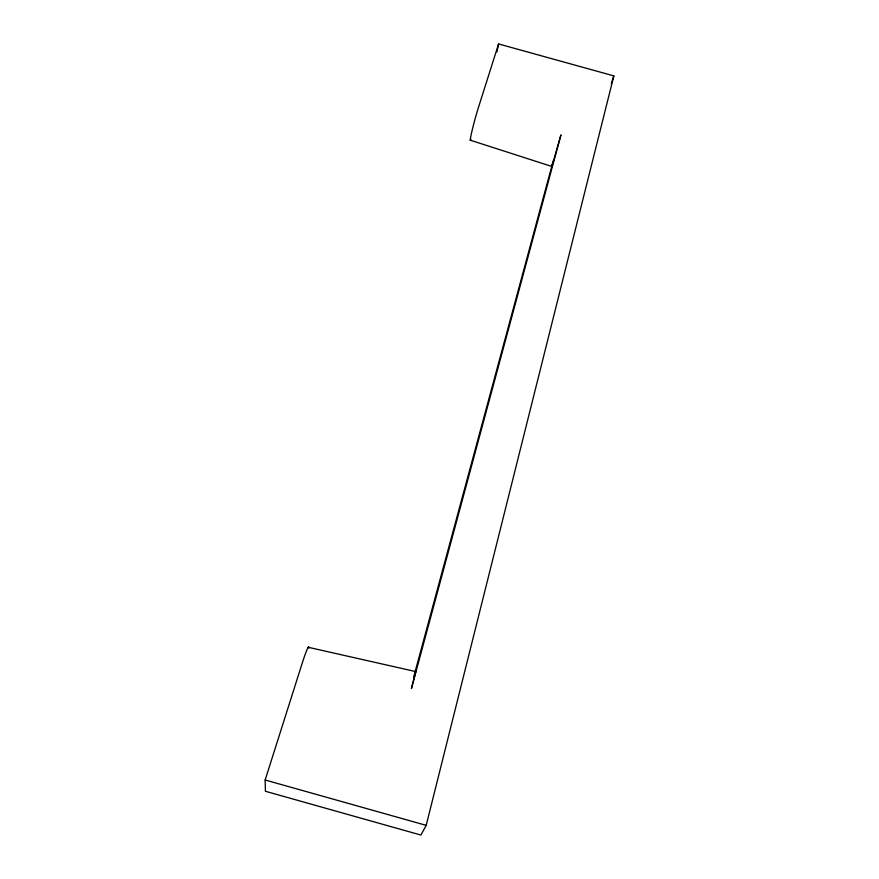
<?xml version="1.0" encoding="UTF-8"?>
<svg xmlns="http://www.w3.org/2000/svg" width="879" height="879" viewBox="0 0 879 879"><rect width="100%" height="100%" fill="white"/><g stroke="black" fill="none" stroke-linecap="round" stroke-linejoin="round"><path stroke-width="1.32" d="M470.265 140.179L551.891 166.483L553.188 161.143M496.899 51.916L498.591 43.95L613.85 75.891L426.194 825.348L420.876 835.05L265.414 791.265L265.15 780.003L301.98 663.898A25.59 1.648 -73.5 0 1 308.837 648.087M308.166 647.274L415.789 671.6L411.427 688.554L560.956 134.883L551.891 166.483M413.635 677.204L553.122 161.351M498.591 43.95L478.198 108.249A19.668 1 -75 0 0 470.979 135.608A19.657 1 -75 0 0 470.99 139.464M611.279 83.626L613.85 75.891M415.404 672.193L415.789 671.6M265.15 780.003L426.194 825.348"/></g></svg>
